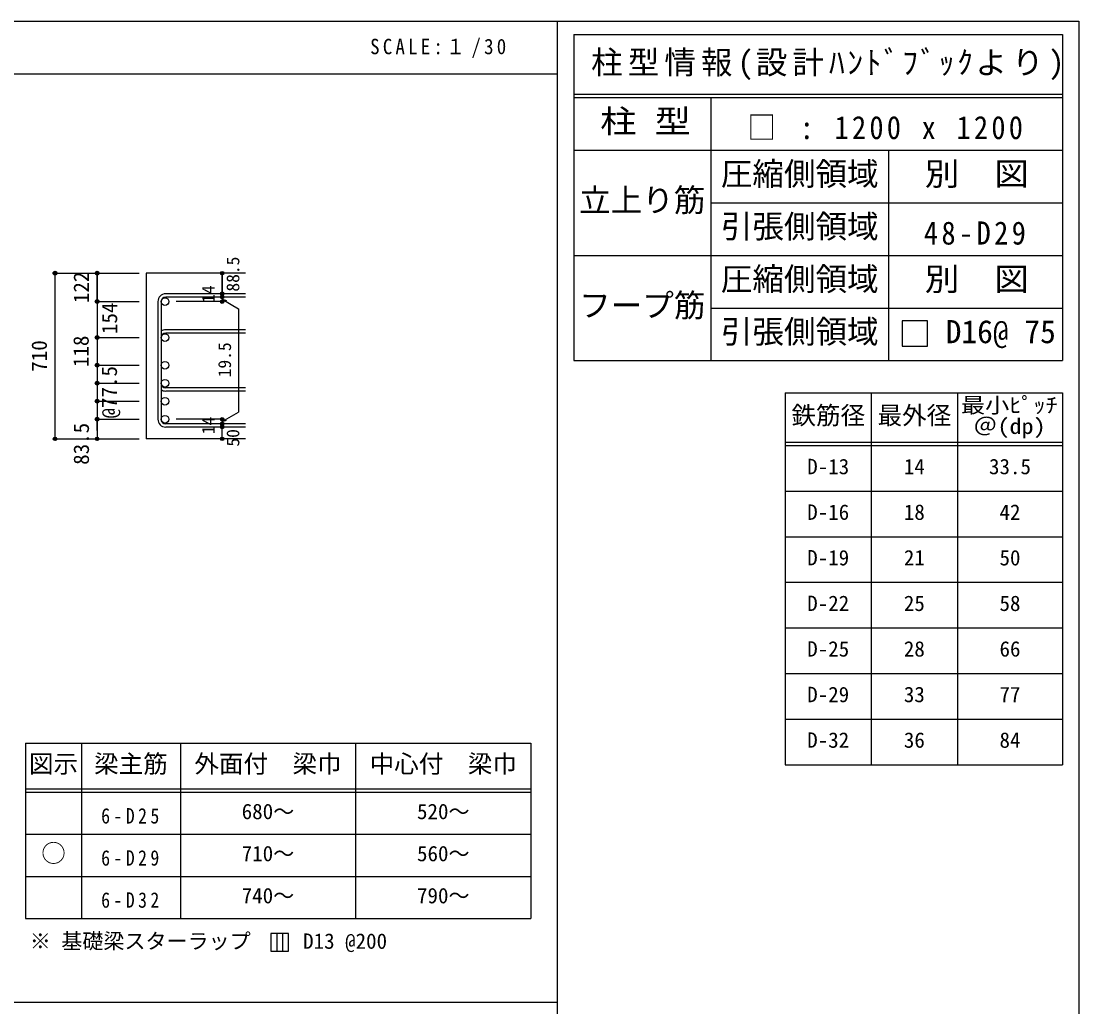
# Model space of a CAD drawing. Units: millimetres at full size, sheet at 1:30, with parts at other scales. Extents: x -5973 to 5954, y -4195 to 4201.
# Drawn here: x 1429 to 5954, y -15 to 4201 of the extents above; entities that cross this region are included whole.
import ezdxf
from ezdxf.enums import TextEntityAlignment as Align

# ---------------------------------------------------------------- set-up
doc = ezdxf.new("R2010")
doc.units = ezdxf.units.MM
doc.header["$LTSCALE"] = 30
doc.header["$PDMODE"] = 32
doc.header["$PDSIZE"] = 15
for name, color, linetype in [('0-1_躯体線', 2, 'Continuous'), ('0-5_基礎梁筋', 7, 'Continuous'), ('0-6_スタラップ筋', 7, 'Continuous'), ('0-D_寸法', 4, 'Continuous'), ('6-7_文字', 7, 'Continuous'), ('6-E_枠', 7, 'Continuous'), ('7-1', 7, 'Continuous'), ('7-7_文字', 7, 'Continuous'), ('F-0_枠', 6, 'Continuous')]:
    doc.layers.add(name, color=color, linetype=linetype)
doc.styles.add('ＭＳ ゴシック', font='')
doc.styles.get('ＭＳ ゴシック').set_extended_font_data('MS Gothic')

msp = doc.modelspace()

# ---------------------------------------------------------------- linework, layer by layer
at = {"layer": '0-1_躯体線'}
for p, q in [((2389.11, 3123.3), (1964.11, 3123.3)), ((1964.11, 3123.3), (1964.11, 2414.8)), ((2389.11, 2414.8), (1964.11, 2414.8))]:
    msp.add_line(p, q, dxfattribs=at)
at = {"layer": '0-5_基礎梁筋', "color": 3}
for centre in [(2044.61, 3001.6), (2044.61, 2847.6), (2044.61, 2729.3), (2044.61, 2652.3), (2044.61, 2575.3), (2044.61, 2498.3)]:
    msp.add_circle(centre, 16.5, dxfattribs=at)
at = {"layer": '0-6_スタラップ筋'}
for p, q in [((2389.11, 3035.1), (2047.61, 3035.1)), ((2014.11, 3001.6), (2014.11, 2498.3)), ((2028.11, 3001.6), (2028.11, 2498.3)), ((2389.11, 3021.1), (2047.61, 3021.1)), ((2389.11, 2881.1), (2047.61, 2881.1)), ((2389.11, 2867.1), (2047.61, 2867.1)), ((2389.11, 2632.8), (2047.61, 2632.8)), ((2389.11, 2618.8), (2047.61, 2618.8)), ((2389.11, 2478.8), (2047.61, 2478.8)), ((2389.11, 2464.8), (2047.61, 2464.8))]:
    msp.add_line(p, q, dxfattribs=at)
for centre, radius, start, end in [((2047.61, 3001.6), 33.5, 90, 180), ((2047.61, 3001.6), 19.5, 90, 180), ((2047.61, 2847.6), 33.5, 90, 125.59765), ((2047.61, 2847.6), 19.5, 90, 180), ((2047.61, 2652.3), 19.5, 180, 270), ((2047.61, 2652.3), 33.5, 234.40235, 270), ((2047.61, 2498.3), 33.5, 180, 270), ((2047.61, 2498.3), 19.5, 180, 270)]:
    msp.add_arc(centre, radius, start, end, dxfattribs=at)
at = {"layer": '0-D_寸法'}
for p, q in [((1574.11, 3123.3), (1754.11, 3123.3)), ((1574.11, 3123.3), (1754.11, 3123.3)), ((1574.11, 2414.8), (1574.11, 3123.3)), ((1574.11, 2414.8), (1574.11, 3123.3)), ((1754.11, 3001.6), (1754.11, 3123.3)), ((1754.11, 3123.3), (1934.11, 3123.3)), ((1754.11, 3123.3), (1934.11, 3123.3)), ((1754.11, 3001.6), (1754.11, 3123.3)), ((2289.11, 3021.1), (2289.11, 3035.1)), ((1754.11, 3001.6), (1934.11, 3001.6)), ((1754.11, 3001.6), (1934.11, 3001.6)), ((1754.11, 3001.6), (1754.11, 2949.6)), ((1754.11, 3001.6), (1754.11, 2450.83)), ((1754.11, 3001.6), (1754.11, 2465.3)), ((2289.11, 3001.6), (2093.02, 3001.6)), ((2289.11, 3021.1), (2289.11, 3001.6)), ((2289.11, 3011.35), (2308.43, 3006.18)), ((2289.11, 3011.35), (2359.17, 2970.9)), ((2359.17, 2970.9), (2359.17, 2529)), ((1754.11, 2860.3), (1754.11, 2498.3)), ((1754.11, 2847.6), (1934.11, 2847.6)), ((1754.11, 2847.6), (1934.11, 2847.6)), ((1754.11, 2729.3), (1934.11, 2729.3)), ((1754.11, 2652.3), (1934.11, 2652.3)), ((1754.11, 2575.3), (1934.11, 2575.3)), ((1754.11, 2498.3), (1934.11, 2498.3)), ((2289.11, 2498.3), (2093.02, 2498.3)), ((2289.11, 2488.55), (2359.17, 2529)), ((2289.11, 2478.8), (2289.11, 2498.3)), ((2289.11, 2488.55), (2308.43, 2493.73)), ((2289.11, 2464.8), (2289.11, 2478.8)), ((2289.11, 2414.8), (2289.11, 2464.8)), ((1574.11, 2414.8), (1754.11, 2414.8)), ((1754.11, 2414.8), (1934.11, 2414.8))]:
    msp.add_line(p, q, dxfattribs=at)
for points in [[(1754.11, 3123.3), (1754.11, 3001.6), (1754.11, 2860.3)], [(2289.11, 3123.3), (2289.11, 3035.1), (2289.11, 3123.3)], [(1754.11, 2450.83), (1754.11, 2498.3), (1754.11, 2414.8)]]:
    msp.add_lwpolyline(points, dxfattribs=at)
for centre, radius in [((1574.11, 3123.3), 8), ((1574.11, 3123.3), 7.2), ((1574.11, 3123.3), 6.4), ((1574.11, 3123.3), 5.6), ((1574.11, 3123.3), 4.8), ((1574.11, 3123.3), 4), ((1574.11, 3123.3), 3.2), ((1574.11, 3123.3), 2.4), ((1574.11, 3123.3), 1.6), ((1574.11, 3123.3), 0.8), ((1754.11, 3123.3), 8), ((1754.11, 3123.3), 7.2), ((1754.11, 3123.3), 6.4), ((1754.11, 3123.3), 5.6), ((1754.11, 3123.3), 4.8), ((1754.11, 3123.3), 4), ((1754.11, 3123.3), 3.2), ((1754.11, 3123.3), 2.4), ((1754.11, 3123.3), 1.6), ((1754.11, 3123.3), 0.8), ((2289.11, 3123.3), 4), ((2289.11, 3123.3), 3.6), ((2289.11, 3123.3), 3.2), ((2289.11, 3123.3), 2.8), ((2289.11, 3123.3), 2.4), ((2289.11, 3123.3), 2), ((2289.11, 3123.3), 1.6), ((2289.11, 3123.3), 1.2), ((2289.11, 3123.3), 0.8), ((2289.11, 3123.3), 0.4), ((2289.11, 3035.1), 4), ((2289.11, 3035.1), 3.6), ((2289.11, 3035.1), 3.2), ((2289.11, 3035.1), 2.8), ((2289.11, 3035.1), 2.4), ((2289.11, 3035.1), 2), ((2289.11, 3035.1), 1.6), ((2289.11, 3035.1), 1.2), ((2289.11, 3035.1), 0.8), ((2289.11, 3035.1), 0.4), ((1754.11, 3001.6), 8), ((1754.11, 3001.6), 7.2), ((1754.11, 3001.6), 6.4), ((1754.11, 3001.6), 5.6), ((1754.11, 3001.6), 4.8), ((1754.11, 3001.6), 4), ((1754.11, 3001.6), 3.2), ((1754.11, 3001.6), 2.4), ((1754.11, 3001.6), 1.6), ((1754.11, 3001.6), 0.8), ((2289.11, 3021.1), 4), ((2289.11, 3001.6), 4), ((2289.11, 3021.1), 3.6), ((2289.11, 3001.6), 3.6), ((2289.11, 3021.1), 3.2), ((2289.11, 3001.6), 3.2), ((2289.11, 3021.1), 2.8), ((2289.11, 3001.6), 2.8), ((2289.11, 3021.1), 2.4), ((2289.11, 3001.6), 2.4), ((2289.11, 3021.1), 2), ((2289.11, 3001.6), 2), ((2289.11, 3021.1), 1.6), ((2289.11, 3001.6), 1.6), ((2289.11, 3021.1), 1.2), ((2289.11, 3001.6), 1.2), ((2289.11, 3021.1), 0.8), ((2289.11, 3001.6), 0.8), ((2289.11, 3021.1), 0.4), ((2289.11, 3001.6), 0.4), ((1754.11, 2847.6), 8), ((1754.11, 2847.6), 7.2), ((1754.11, 2847.6), 6.4), ((1754.11, 2847.6), 5.6), ((1754.11, 2847.6), 4.8), ((1754.11, 2847.6), 4), ((1754.11, 2847.6), 3.2), ((1754.11, 2847.6), 2.4), ((1754.11, 2847.6), 1.6), ((1754.11, 2847.6), 0.8), ((1754.11, 2729.3), 8), ((1754.11, 2729.3), 7.2), ((1754.11, 2729.3), 6.4), ((1754.11, 2729.3), 5.6), ((1754.11, 2729.3), 4.8), ((1754.11, 2729.3), 4), ((1754.11, 2729.3), 3.2), ((1754.11, 2729.3), 2.4), ((1754.11, 2729.3), 1.6), ((1754.11, 2729.3), 0.8), ((1754.11, 2652.3), 8), ((1754.11, 2652.3), 7.2), ((1754.11, 2652.3), 6.4), ((1754.11, 2652.3), 5.6), ((1754.11, 2652.3), 4.8), ((1754.11, 2652.3), 4), ((1754.11, 2652.3), 3.2), ((1754.11, 2652.3), 2.4), ((1754.11, 2652.3), 1.6), ((1754.11, 2652.3), 0.8), ((1754.11, 2575.3), 8), ((1754.11, 2575.3), 7.2), ((1754.11, 2575.3), 6.4), ((1754.11, 2575.3), 5.6), ((1754.11, 2575.3), 4.8), ((1754.11, 2575.3), 4), ((1754.11, 2575.3), 3.2), ((1754.11, 2575.3), 2.4), ((1754.11, 2575.3), 1.6), ((1754.11, 2575.3), 0.8), ((1754.11, 2498.3), 8), ((1754.11, 2498.3), 7.2), ((1754.11, 2498.3), 6.4), ((1754.11, 2498.3), 5.6), ((1754.11, 2498.3), 4.8), ((1754.11, 2498.3), 4), ((1754.11, 2498.3), 3.2), ((1754.11, 2498.3), 2.4), ((1754.11, 2498.3), 1.6), ((1754.11, 2498.3), 0.8), ((2289.11, 2498.3), 4), ((2289.11, 2498.3), 3.6), ((2289.11, 2498.3), 3.2), ((2289.11, 2498.3), 2.8), ((2289.11, 2498.3), 2.4), ((2289.11, 2498.3), 2), ((2289.11, 2498.3), 1.6), ((2289.11, 2498.3), 1.2), ((2289.11, 2498.3), 0.8), ((2289.11, 2498.3), 0.4), ((2289.11, 2478.8), 4), ((2289.11, 2464.8), 4), ((2289.11, 2478.8), 3.6), ((2289.11, 2464.8), 3.6), ((2289.11, 2478.8), 3.2), ((2289.11, 2464.8), 3.2), ((2289.11, 2478.8), 2.8), ((2289.11, 2464.8), 2.8), ((2289.11, 2478.8), 2.4), ((2289.11, 2464.8), 2.4), ((2289.11, 2478.8), 2), ((2289.11, 2464.8), 2), ((2289.11, 2478.8), 1.6), ((2289.11, 2464.8), 1.6), ((2289.11, 2478.8), 1.2), ((2289.11, 2464.8), 1.2), ((2289.11, 2478.8), 0.8), ((2289.11, 2464.8), 0.8), ((2289.11, 2478.8), 0.4), ((2289.11, 2464.8), 0.4), ((1574.11, 2414.8), 7.2), ((1574.11, 2414.8), 6.4), ((1574.11, 2414.8), 5.6), ((1574.11, 2414.8), 4.8), ((1574.11, 2414.8), 4), ((1574.11, 2414.8), 3.2), ((1574.11, 2414.8), 2.4), ((1574.11, 2414.8), 1.6), ((1574.11, 2414.8), 0.8), ((1754.11, 2414.8), 7.2), ((1754.11, 2414.8), 6.4), ((1754.11, 2414.8), 5.6), ((1754.11, 2414.8), 4.8), ((1754.11, 2414.8), 4), ((1754.11, 2414.8), 3.2), ((1754.11, 2414.8), 2.4), ((1754.11, 2414.8), 1.6), ((1754.11, 2414.8), 0.8), ((2289.11, 2414.8), 4), ((2289.11, 2414.8), 3.6), ((2289.11, 2414.8), 3.2), ((2289.11, 2414.8), 2.8), ((2289.11, 2414.8), 2.4), ((2289.11, 2414.8), 2), ((2289.11, 2414.8), 1.6), ((2289.11, 2414.8), 1.2), ((2289.11, 2414.8), 0.8), ((2289.11, 2414.8), 0.4)]:
    msp.add_circle(centre, radius, dxfattribs=at)
at = {"layer": '0-D_寸法', "color": 7}
for p in [(1574.11, 3123.3), (1754.11, 3123.3), (2289.11, 3123.3), (2289.11, 3035.1), (1754.11, 3001.6), (2289.11, 3021.1), (2289.11, 3001.6), (1754.11, 2847.6), (1754.11, 2729.3), (1754.11, 2652.3), (1754.11, 2575.3), (1754.11, 2498.3), (2289.11, 2498.3), (2289.11, 2498.3), (2289.11, 2478.8), (2289.11, 2464.8), (1574.11, 2414.8), (1754.11, 2414.8), (2289.11, 2414.8)]:
    msp.add_point(p, dxfattribs=at)
at = {"layer": '6-7_文字'}
for p, q in [((2522.86, 297.95), (2522.86, 222.95)), ((2547.86, 297.95), (2547.86, 222.95))]:
    msp.add_line(p, q, dxfattribs=at)
msp.add_lwpolyline([(2497.86, 222.95), (2572.86, 222.95), (2572.86, 297.95), (2497.86, 297.95)], close=True, dxfattribs=at)
at = {"layer": '6-E_枠', "color": 3}
for p, q in [((1447.71, 1112.77), (1447.71, 362.77)), ((1447.71, 1112.77), (3610.24, 1112.77)), ((3610.24, 1112.77), (3610.24, 362.77)), ((1447.71, 362.77), (3610.24, 362.77))]:
    msp.add_line(p, q, dxfattribs=at)
at = {"layer": '6-E_枠'}
for p, q in [((1687.71, 1112.77), (1687.71, 362.77)), ((2110.24, 1112.77), (2110.24, 362.77)), ((2860.24, 1112.77), (2860.24, 362.77)), ((1447.71, 917.77), (3610.24, 917.77)), ((1447.71, 902.77), (3610.24, 902.77)), ((1447.71, 722.77), (3610.24, 722.77)), ((1447.71, 542.77), (3610.24, 542.77))]:
    msp.add_line(p, q, dxfattribs=at)
at = {"layer": '7-1', "color": 3}
for p, q in [((3793.07, 4143.88), (5884.63, 4143.88)), ((3793.07, 4143.88), (3793.07, 2748.88)), ((5884.63, 4143.88), (5884.63, 2748.88)), ((3793.07, 2748.88), (5884.63, 2748.88)), ((4697.91, 2610.68), (5884.63, 2610.68)), ((5884.63, 2610.68), (5884.63, 1020.68))]:
    msp.add_line(p, q, dxfattribs=at)
at = {"layer": '7-1'}
for p, q in [((3793.07, 3888.88), (5884.63, 3888.88)), ((3793.07, 3873.88), (5884.63, 3873.88)), ((4379.78, 3873.88), (4379.78, 2748.88)), ((3793.07, 3648.88), (5884.63, 3648.88)), ((5140.27, 3648.88), (5140.27, 2748.88)), ((4379.78, 3423.88), (5884.63, 3423.88)), ((3793.07, 3198.88), (5884.63, 3198.88)), ((4379.78, 2973.88), (5884.63, 2973.88)), ((5066.27, 2610.68), (5066.27, 1020.68)), ((5434.63, 2610.68), (5434.63, 1020.68)), ((4697.91, 2400.68), (5884.63, 2400.68)), ((4697.91, 2385.68), (5884.63, 2385.68)), ((4697.91, 2190.68), (5884.63, 2190.68)), ((4697.91, 1995.68), (5884.63, 1995.68)), ((4697.91, 1800.68), (5884.63, 1800.68)), ((4697.91, 1605.68), (5884.63, 1605.68)), ((4697.91, 1410.68), (5884.63, 1410.68)), ((4697.91, 1215.68), (5884.63, 1215.68))]:
    msp.add_line(p, q, dxfattribs=at)
at = {"layer": '7-1', "color": 3}
msp.add_lwpolyline([(4697.91, 2610.68), (4697.91, 1020.68), (5884.63, 1020.68)], dxfattribs=at)
at = {"layer": '7-7_文字', "color": 3}
for p, q in [((5198.84, 2918.77), (5198.84, 2810.77)), ((5306.84, 2918.77), (5198.84, 2918.77)), ((5306.84, 2810.77), (5306.84, 2918.77)), ((5198.84, 2810.77), (5306.84, 2810.77))]:
    msp.add_line(p, q, dxfattribs=at)
at = {"layer": 'F-0_枠'}
for p, q in [((-5972.88, 4201.15), (5954.1, 4201.15)), ((3723.6, -4195.24), (3723.6, 4201.15)), ((5954.1, 4201.15), (5954.1, -4195.24))]:
    msp.add_line(p, q, dxfattribs=at)
at = {"layer": 'F-0_枠', "color": 2}
for p, q in [((-5972.88, 3976.15), (3723.6, 3976.15)), ((3723.6, 2.95), (-5972.88, 2.95))]:
    msp.add_line(p, q, dxfattribs=at)

# ---------------------------------------------------------------- texts
at = {"layer": '0-D_寸法', "style": 'ＭＳ ゴシック'}
for s, height, p in [('88.5', 54.99, (2379.11, 3044.3)), ('122', 65.98, (1739.11, 2994.95)), ('14', 54.99, (2273.88, 2996.44)), ('154', 65.98, (1859.94, 2862.81)), ('118', 65.98, (1738.01, 2721.43)), ('710', 65.98, (1559.11, 2701.55)), ('19.5', 54.99, (2343.54, 2677.65)), ('@77.5', 65.98, (1858.98, 2501.54)), ('14', 54.99, (2273.85, 2434.12)), ('83.5', 65.98, (1739.11, 2303.3)), ('50', 54.99, (2379.11, 2381.3))]:
    msp.add_text(s, height=height, rotation=90, dxfattribs=at).set_placement(p, align=Align.BOTTOM_LEFT)
at = {"layer": '6-7_文字', "color": 2, "style": 'ＭＳ ゴシック'}
for s, p in [('図示', (1462.71, 962.77)), ('梁主筋', (1741.48, 962.77)), ('外面付\u3000梁巾', (2170.24, 962.77)), ('中心付\u3000梁巾', (2920.24, 962.77)), ('○', (1515.21, 580.27))]:
    msp.add_text(s, height=76.98, dxfattribs=at).set_placement(p, align=Align.BOTTOM_LEFT)
at = {"layer": '6-7_文字', "style": 'ＭＳ ゴシック'}
for s, p in [('680～', (2372.74, 767.77)), ('520～', (3122.74, 767.77)), ('710～', (2372.74, 587.77)), ('560～', (3122.74, 587.77)), ('740～', (2372.74, 407.77)), ('790～', (3122.74, 407.77)), ('※ 基礎梁スターラップ     D13 @200', (1466.27, 213.19))]:
    msp.add_text(s, height=65.98, dxfattribs=at).set_placement(p, align=Align.BOTTOM_LEFT)
at = {"layer": '6-7_文字', "color": 2, "insert": (2922.26, 4043.65), "char_height": 65.98, "attachment_point": 7, "style": 'ＭＳ ゴシック'}
msp.add_mtext('\\T1.34;\\W0.9;SCALE:１/30', dxfattribs=at)
at = {"layer": '6-7_文字', "char_height": 65.98, "attachment_point": 7, "style": 'ＭＳ ゴシック'}
for s, insert in [('\\T1.38;\\W0.85;6-D25', (1771.48, 767.77)), ('\\T1.38;\\W0.85;6-D29', (1771.48, 587.77)), ('\\T1.38;\\W0.85;6-D32', (1771.48, 407.77))]:
    msp.add_mtext(s, dxfattribs=dict(at, insert=insert))
at = {"layer": '7-7_文字', "color": 2, "style": 'ＭＳ ゴシック'}
for s, height, width, p in [('柱 型', 98.97, 1.15, (3906.42, 3693.88)), ('別\u3000図', 98.97, 1.1, (5294.95, 3468.88)), ('別\u3000図', 98.97, 1.1, (5294.95, 3018.88)), ('最小ﾋﾟｯﾁ', 65.98, 1.15, (5449.63, 2505.68)), ('＠(dp)', 65.98, 1.15, (5502.13, 2415.68))]:
    msp.add_text(s, height=height, dxfattribs=dict(at, width=width)).set_placement(p, align=Align.BOTTOM_LEFT)
for s, height, p in [('圧縮側領域', 98.97, (4422.53, 3468.88)), ('立上り筋', 98.97, (3816.42, 3356.38)), ('引張側領域', 98.97, (4422.53, 3243.88)), ('圧縮側領域', 98.97, (4422.53, 3018.88)), ('フープ筋', 98.97, (3816.42, 2906.38)), ('引張側領域', 98.97, (4422.53, 2793.88)), ('   D16@ 75', 98.97, (5182.45, 2793.88)), ('鉄筋径', 76.98, (4724.59, 2453.18)), ('最外径', 76.98, (5092.95, 2453.18))]:
    msp.add_text(s, height=height, dxfattribs=at).set_placement(p, align=Align.BOTTOM_LEFT)
at = {"layer": '7-7_文字', "style": 'ＭＳ ゴシック'}
for s, p in [('D-13', (4792.09, 2243.18)), ('14', (5205.45, 2243.18)), ('33.5', (5569.63, 2243.18)), ('D-16', (4792.09, 2048.18)), ('18', (5205.45, 2048.18)), ('42', (5614.63, 2048.18)), ('D-19', (4792.09, 1853.18)), ('21', (5205.45, 1853.18)), ('50', (5614.63, 1853.18)), ('D-22', (4792.09, 1658.18)), ('25', (5205.45, 1658.18)), ('58', (5614.63, 1658.18)), ('D-25', (4792.09, 1463.18)), ('28', (5205.45, 1463.18)), ('66', (5614.63, 1463.18)), ('D-29', (4792.09, 1268.18)), ('33', (5205.45, 1268.18)), ('77', (5614.63, 1268.18)), ('D-32', (4792.09, 1073.18)), ('36', (5205.45, 1073.18)), ('84', (5614.63, 1073.18))]:
    msp.add_text(s, height=65.98, dxfattribs=at).set_placement(p, align=Align.BOTTOM_LEFT)
at = {"layer": '7-7_文字', "color": 2, "char_height": 98.97, "attachment_point": 7, "style": 'ＭＳ ゴシック'}
for s, insert in [('\\T1.16;柱型情報(設計ﾊﾝﾄﾞﾌﾞｯｸより)', (3867.6, 3948.88)), ('\\T1.23;\\W0.9;□\\~:\\~1200\\~x\\~1200', (4535.95, 3693.88)), ('\\T1.24;\\W0.9;48-D29', (5291.2, 3243.88))]:
    msp.add_mtext(s, dxfattribs=dict(at, insert=insert))

doc.saveas('drawing.dxf')
